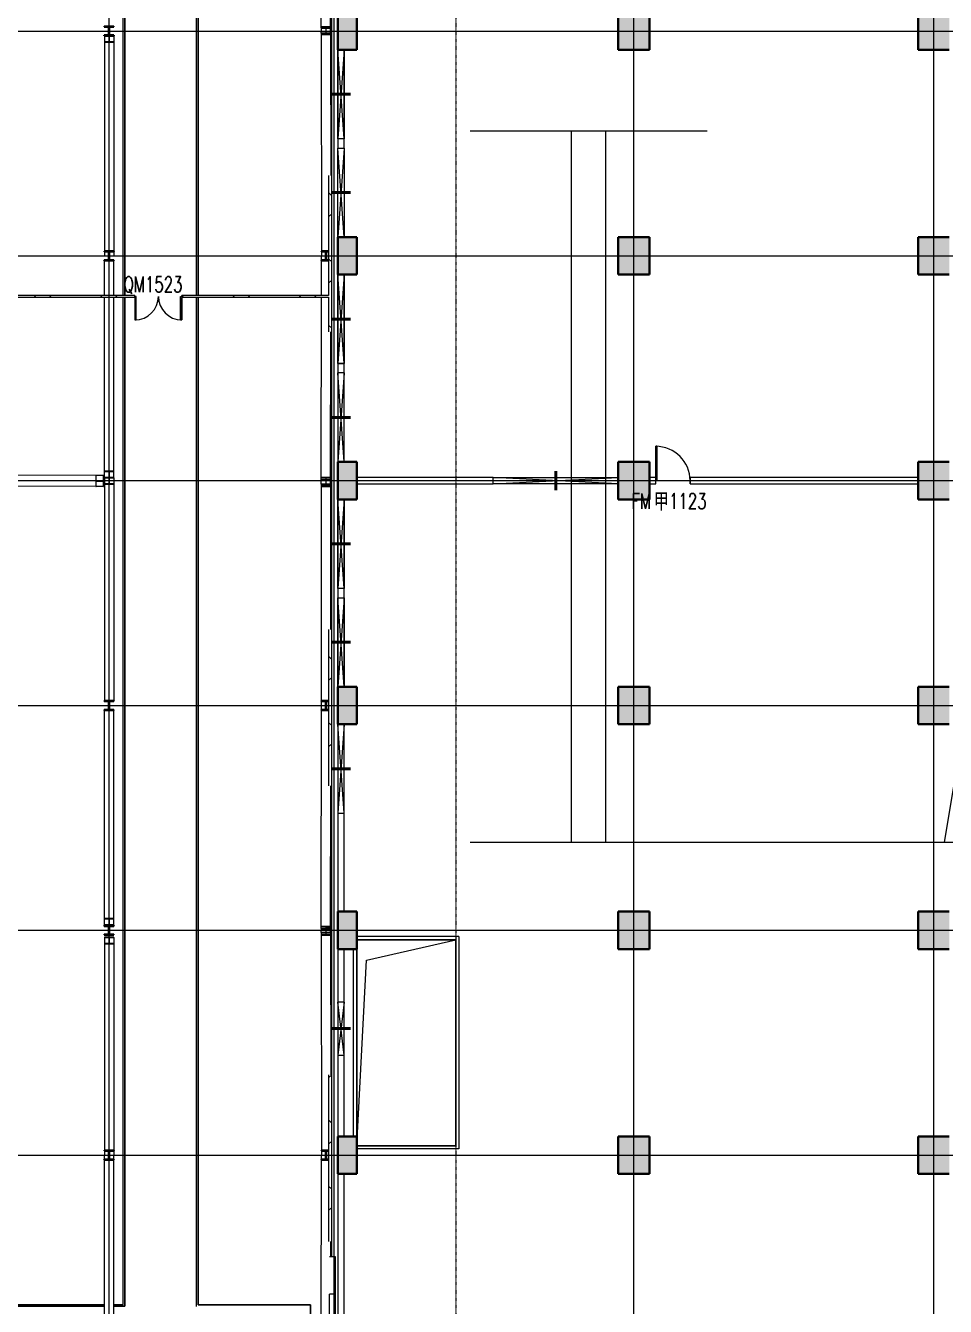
# Model space of a CAD drawing. Header units: millimetres. Extents: x -30000 to 430621, y -31706 to 192400.
# Drawn here: x 234925 to 264375, y 52756 to 93773 of the extents above; entities that cross this region are included whole.
import ezdxf

# ---------------------------------------------------------------- set-up
doc = ezdxf.new("R2010")
doc.units = ezdxf.units.MM
doc.linetypes.add('Dash', pattern=[6.35, 3.175, -3.175])
doc.linetypes.add('轴网线', pattern=[22.04, 18.38, -1.83, 0, -1.83])
doc.layers.get('0').update_dxf_attribs({"color": 8})
for name, color, linetype, lineweight in [('A-DETL', 8, 'Continuous', 18), ('A-DETL-GENF', 8, 'Continuous', 18), ('A-DOOR', 8, 'Continuous', 5), ('A-DOOR-IDEN', 8, 'Continuous', 9), ('A-DOOR-OPNG', 8, 'Continuous', 5), ('A-FLOR-HRAL', 8, 'Continuous', 5), ('A-GENM', 8, 'Continuous', 5), ('A-WALL', 8, 'Continuous', 5), ('A-WALL-PATT', 8, 'Continuous', 9), ('G-IMPT', 8, 'Continuous', 5), ('S-BEAM', 8, 'Continuous', 5), ('S-COLS', 8, 'Continuous', 5), ('S-GRID', 8, 'Continuous', 9)]:
    doc.layers.add(name, color=color, linetype=linetype, lineweight=lineweight)
doc.styles.add('RomanD_1', font='romand__.ttf', dxfattribs={"width": 0.7, "height": 500})
doc.styles.add('微软雅黑', font='Microsoft YaHei.ttf', dxfattribs={"width": 0.7, "height": 500})
pattern_1 = [(45, (-4e-09, 0), (-1060.66, 1060.66), []), (135, (-4e-09, 0), (-1060.66, -1060.66), [])]

# ---------------------------------------------------------------- blocks, each defined once
blk = doc.blocks.new('钢_柱_热轧H - HW300X300-V75-LAY-4F-1_500-A')
at = {"layer": 'S-COLS', "lineweight": 15, "true_color": 0xdddddd}
h = blk.add_hatch(color=254, dxfattribs=at)
h.paths.add_polyline_path([(5, -122), (5, 122), (-5, 122), (-5, -122)], flags=0)
h.paths.add_polyline_path([(9, -131), (5, -122), (-5, -131), (5, -131)], flags=0)
h.paths.add_polyline_path([(-150, -150), (-150, -150), (80, -150), (80, -135), (-150, -135)], flags=0)
h.paths.add_polyline_path([(5, 122), (5, 131), (-5, 129)], flags=0)
h.paths.add_polyline_path([(9, 131), (18, 135), (80, 135), (80, 150), (-150, 150), (-150, 135), (5, 132)], flags=0)
at = {"layer": 'S-COLS', "color": 8, "lineweight": 35, "true_color": 0x777777}
for p, q in [((-150, 150), (80, 150)), ((-150, 135), (-150, 150)), ((-18, 135), (-150, 135)), ((-5, -122), (-5, 122)), ((5, 122), (5, -122)), ((80, 135), (18, 135)), ((-150, -135), (-18, -135)), ((-150, -150), (-150, -135)), ((80, -150), (-150, -150)), ((18, -135), (80, -135))]:
    blk.add_line(p, q, dxfattribs=at)
for centre, start, end in [((-18, 122), 360, 90), ((18, 122), 90, 180), ((-18, -122), 270, 360), ((18, -122), 180, 270)]:
    blk.add_arc(centre, 13, start, end, dxfattribs=at)
blk = doc.blocks.new('钢_柱_热轧H - HW300X300-659271-LAY-4F-1_500-A')
at = {"layer": 'S-COLS', "lineweight": 15, "true_color": 0xdddddd}
h = blk.add_hatch(color=254, dxfattribs=at)
h.paths.add_polyline_path([(5, -122), (5, 122), (-5, 122), (-5, -122)], flags=0)
h.paths.add_polyline_path([(9, -131), (5, -122), (-5, -131), (5, -131)], flags=0)
h.paths.add_polyline_path([(-150, -150), (150, -150), (150, -135), (-150, -135)], flags=0)
h.paths.add_polyline_path([(5, 122), (5, 131), (-5, 129)], flags=0)
h.paths.add_polyline_path([(9, 131), (18, 135), (150, 135), (150, 150), (-150, 150), (-145, 135), (5, 132)], flags=0)
at = {"layer": 'S-COLS', "color": 8, "lineweight": 35, "true_color": 0x777777}
for p, q in [((-150, 150), (150, 150)), ((-150, 135), (-150, 150)), ((-18, 135), (-150, 135)), ((-5, -122), (-5, 122)), ((5, 122), (5, -122)), ((150, 135), (18, 135)), ((150, 150), (150, 135)), ((-150, -135), (-18, -135)), ((-150, -150), (-150, -135)), ((150, -150), (-150, -150)), ((18, -135), (150, -135)), ((150, -135), (150, -150))]:
    blk.add_line(p, q, dxfattribs=at)
for centre, start, end in [((-18, 122), 360, 90), ((18, 122), 90, 180), ((-18, -122), 270, 360), ((18, -122), 180, 270)]:
    blk.add_arc(centre, 13, start, end, dxfattribs=at)
blk = doc.blocks.new('钢_柱_热轧H - HW300X300-659272-LAY-4F-1_500-A')
at = {"layer": 'S-COLS', "lineweight": 15, "true_color": 0xdddddd}
h = blk.add_hatch(color=254, dxfattribs=at)
h.paths.add_polyline_path([(5, -122), (0, 122), (-5, 122), (0, -122)], flags=0)
h.paths.add_polyline_path([(9, -131), (5, -122), (0, -131), (5, -131)], flags=0)
h.paths.add_polyline_path([(-145, -150), (150, -150), (150, -135), (-150, -135), (-150, -150)], flags=0)
h.paths.add_polyline_path([(5, 122), (5, 131), (-5, 129), (0, 125)], flags=0)
h.paths.add_polyline_path([(9, 131), (18, 135), (150, 135), (150, 150), (-150, 150), (-145, 135), (5, 132)], flags=0)
at = {"layer": 'S-COLS', "color": 8, "lineweight": 35, "true_color": 0x777777}
for p, q in [((-150, 150), (150, 150)), ((-150, 135), (-150, 150)), ((-18, 135), (-150, 135)), ((-5, -122), (-5, 122)), ((5, 122), (5, -122)), ((150, 135), (18, 135)), ((150, 150), (150, 135)), ((-150, -135), (-18, -135)), ((-150, -150), (-150, -135)), ((150, -150), (-150, -150)), ((18, -135), (150, -135)), ((150, -135), (150, -150))]:
    blk.add_line(p, q, dxfattribs=at)
for centre, start, end in [((-18, 122), 360, 90), ((18, 122), 90, 180), ((-18, -122), 270, 360), ((18, -122), 180, 270)]:
    blk.add_arc(centre, 13, start, end, dxfattribs=at)
blk = doc.blocks.new('钢_柱_热轧H - HW300X300-V77-LAY-4F-1_500-A')
at = {"layer": 'S-COLS', "lineweight": 15, "true_color": 0xdddddd}
h = blk.add_hatch(color=254, dxfattribs=at)
h.paths.add_polyline_path([(5, -122), (5, 122), (-5, 122), (-5, -122)], flags=0)
h.paths.add_polyline_path([(9, -131), (5, -122), (-5, -131), (5, -131)], flags=0)
h.paths.add_polyline_path([(80, -150), (80, -135), (-150, -135), (-150, -150)], flags=0)
h.paths.add_polyline_path([(5, 122), (5, 131), (-5, 129)], flags=0)
h.paths.add_polyline_path([(9, 131), (18, 135), (80, 135), (80, 150), (-150, 150), (-150, 135), (5, 132)], flags=0)
at = {"layer": 'S-COLS', "color": 8, "lineweight": 35, "true_color": 0x777777}
for p, q in [((-150, 150), (80, 150)), ((-150, 135), (-150, 150)), ((-18, 135), (-150, 135)), ((-5, -122), (-5, 122)), ((5, 122), (5, -122)), ((80, 135), (18, 135)), ((-150, -135), (-18, -135)), ((-150, -150), (-150, -135)), ((80, -150), (-150, -150)), ((18, -135), (80, -135))]:
    blk.add_line(p, q, dxfattribs=at)
for centre, start, end in [((-18, 122), 360, 90), ((18, 122), 90, 180), ((-18, -122), 270, 360), ((18, -122), 180, 270)]:
    blk.add_arc(centre, 13, start, end, dxfattribs=at)
blk = doc.blocks.new('钢_柱_热轧H - HW300X300-659273-LAY-4F-1_500-A')
at = {"layer": 'S-COLS', "lineweight": 15, "true_color": 0xdddddd}
h = blk.add_hatch(color=254, dxfattribs=at)
h.paths.add_polyline_path([(5, -122), (5, 122), (-5, 122), (-5, -122)], flags=0)
h.paths.add_polyline_path([(9, -131), (5, -122), (-5, -131), (5, -131)], flags=0)
h.paths.add_polyline_path([(150, -150), (150, -135), (-150, -135), (-145, -150)], flags=0)
h.paths.add_polyline_path([(5, 122), (5, 131), (-5, 129)], flags=0)
h.paths.add_polyline_path([(9, 131), (18, 135), (150, 135), (150, 150), (-150, 150), (-145, 135), (5, 132)], flags=0)
at = {"layer": 'S-COLS', "color": 8, "lineweight": 35, "true_color": 0x777777}
for p, q in [((-150, 150), (150, 150)), ((-150, 135), (-150, 150)), ((-18, 135), (-150, 135)), ((-5, -122), (-5, 122)), ((5, 122), (5, -122)), ((150, 135), (18, 135)), ((150, 150), (150, 135)), ((-150, -135), (-18, -135)), ((-150, -150), (-150, -135)), ((150, -150), (-150, -150)), ((18, -135), (150, -135)), ((150, -135), (150, -150))]:
    blk.add_line(p, q, dxfattribs=at)
for centre, start, end in [((-18, 122), 360, 90), ((18, 122), 90, 180), ((-18, -122), 270, 360), ((18, -122), 180, 270)]:
    blk.add_arc(centre, 13, start, end, dxfattribs=at)
blk = doc.blocks.new('钢_柱_热轧H - HW300X300-V81-LAY-4F-1_500-A')
at = {"layer": 'S-COLS', "lineweight": 15, "true_color": 0xdddddd}
h = blk.add_hatch(color=254, dxfattribs=at)
h.paths.add_polyline_path([(5, -122), (0, 122), (-5, 122), (0, -122)], flags=0)
h.paths.add_polyline_path([(9, -131), (5, -122), (0, -131), (5, -131)], flags=0)
h.paths.add_polyline_path([(-150, -150), (150, -150), (150, -135), (-150, -135), (-150, -150)], flags=0)
h.paths.add_polyline_path([(5, 122), (5, 131), (-5, 129), (0, 125)], flags=0)
h.paths.add_polyline_path([(9, 131), (18, 135), (150, 135), (150, 150), (-150, 150), (-145, 135), (5, 132)], flags=0)
at = {"layer": 'S-COLS', "color": 8, "lineweight": 35, "true_color": 0x777777}
for p, q in [((-150, 150), (150, 150)), ((-150, 135), (-150, 150)), ((-18, 135), (-150, 135)), ((-5, -122), (-5, 122)), ((5, 122), (5, -122)), ((150, 135), (18, 135)), ((150, 150), (150, 135)), ((-150, -135), (-18, -135)), ((-150, -150), (-150, -135)), ((18, -135), (150, -135)), ((150, -135), (150, -150))]:
    blk.add_line(p, q, dxfattribs=at)
for centre, start, end in [((-18, 122), 360, 90), ((18, 122), 90, 180), ((-18, -122), 270, 360), ((18, -122), 180, 270)]:
    blk.add_arc(centre, 13, start, end, dxfattribs=at)
blk = doc.blocks.new('钢_梁_焊接H - H300X300X10X15-658932-LAY-4F-1_500-A')
at = {"layer": 'S-BEAM', "color": 8, "lineweight": 15, "true_color": 0x777777}
for p, q in [((244390, 93733), (244395, 100804)), ((244690, 93733), (244693, 98230)), ((244690, 93733), (244390, 93733)), ((244390, 93733), (244390, 93722)), ((244390, 93722), (244535, 93722)), ((244390, 93699), (244390, 93722)), ((244390, 93533), (244390, 93600)), ((244535, 93532), (244390, 93533)), ((244390, 93533), (244390, 93522)), ((244390, 93522), (244535, 93522)), ((244535, 93722), (244535, 93621)), ((244535, 93600), (244535, 93532)), ((244545, 93600), (244545, 93722)), ((244545, 93722), (244690, 93722)), ((244690, 93532), (244545, 93532)), ((244545, 93522), (244690, 93522)), ((244690, 93722), (244690, 93733)), ((244690, 93532), (244690, 93722)), ((244690, 93522), (244690, 93532))]:
    blk.add_line(p, q, dxfattribs=at)
blk = doc.blocks.new('钢_梁_焊接H - H300X300X10X15-658933-LAY-4F-1_500-A')
at = {"layer": 'S-BEAM', "color": 8, "lineweight": 15, "true_color": 0x777777}
for p, q in [((244535, 93699), (244390, 93699)), ((244390, 93699), (244390, 93689)), ((244390, 93689), (244535, 93689)), ((244390, 93689), (244390, 93600)), ((244390, 93522), (244390, 93499)), ((244535, 93689), (244535, 93499)), ((244690, 93700), (244545, 93699)), ((244545, 93689), (244690, 93689)), ((244545, 93499), (244545, 93621)), ((244690, 93689), (244690, 93700)), ((244690, 93689), (244690, 93600)), ((244690, 93600), (244690, 93499)), ((244535, 93499), (244390, 93499)), ((244390, 93499), (244390, 93489)), ((244390, 93489), (244690, 93489)), ((244390, 93489), (244395, 86403)), ((244690, 93499), (244545, 93499)), ((244690, 93489), (244690, 93499)), ((244690, 93489), (244693, 88970))]:
    blk.add_line(p, q, dxfattribs=at)
blk = doc.blocks.new('钢_梁_焊接H - H300X300X10X15-658941-LAY-4F-1_500-A')
at = {"layer": 'S-BEAM', "color": 8, "lineweight": 15, "true_color": 0x777777}
for p, q in [((244390, 50514), (244395, 57596)), ((244693, 54342), (244693, 54834)), ((244690, 50513), (244690, 50940)), ((244690, 50513), (244390, 50514)), ((244390, 50514), (244390, 50504)), ((244390, 50504), (244535, 50503)), ((244390, 50446), (244390, 50504)), ((244535, 50503), (244535, 50321)), ((244545, 50359), (244545, 50503)), ((244545, 50503), (244690, 50503)), ((244690, 50503), (244690, 50513)), ((244690, 50320), (244690, 50503)), ((244390, 50321), (244390, 50401)), ((244535, 50321), (244390, 50321)), ((244390, 50321), (244390, 50310)), ((244390, 50310), (244535, 50310)), ((244690, 50320), (244545, 50321)), ((244545, 50310), (244690, 50310)), ((244690, 50310), (244690, 50320))]:
    blk.add_line(p, q, dxfattribs=at)
blk = doc.blocks.new('钢_梁_焊接H - H300X300X10X15-658942-LAY-4F-1_500-A')
at = {"layer": 'S-BEAM', "color": 8, "lineweight": 15, "true_color": 0x777777}
for p, q in [((244535, 64857), (244390, 64857)), ((244390, 64857), (244390, 64846)), ((244390, 64846), (244535, 64846)), ((244390, 64846), (244390, 64800)), ((244535, 64846), (244535, 64800)), ((244690, 64857), (244545, 64857)), ((244545, 64846), (244690, 64846)), ((244690, 64846), (244690, 64857)), ((244690, 64846), (244690, 64657)), ((244390, 64716), (244390, 64656)), ((244535, 64656), (244390, 64656)), ((244390, 64656), (244390, 64646)), ((244390, 64646), (244690, 64646)), ((244390, 64646), (244395, 57596)), ((244535, 64773), (244535, 64656)), ((244545, 64656), (244545, 64800)), ((244690, 64657), (244545, 64656)), ((244690, 64646), (244690, 64657)), ((244690, 64646), (244693, 60170))]:
    blk.add_line(p, q, dxfattribs=at)
blk = doc.blocks.new('钢_梁_焊接H - H300X300X10X15-658943-LAY-4F-1_500-A')
at = {"layer": 'S-BEAM', "color": 8, "lineweight": 15, "true_color": 0x777777}
for p, q in [((244390, 64927), (244395, 71997)), ((244690, 64927), (244693, 69430)), ((244690, 64927), (244390, 64927)), ((244390, 64927), (244390, 64917)), ((244390, 64917), (244535, 64916)), ((244390, 64857), (244390, 64917)), ((244535, 64916), (244535, 64727)), ((244545, 64773), (244545, 64916)), ((244545, 64916), (244690, 64916)), ((244690, 64916), (244690, 64927)), ((244690, 64800), (244690, 64916)), ((244390, 64727), (244390, 64800)), ((244535, 64727), (244390, 64727)), ((244390, 64727), (244390, 64716)), ((244390, 64716), (244535, 64716)), ((244690, 64727), (244545, 64727)), ((244545, 64716), (244690, 64716)), ((244690, 64727), (244690, 64800)), ((244690, 64716), (244690, 64727))]:
    blk.add_line(p, q, dxfattribs=at)
blk = doc.blocks.new('钢_梁_焊接H - H300X300X10X15-658944-LAY-4F-1_500-A')
at = {"layer": 'S-BEAM', "color": 8, "lineweight": 15, "true_color": 0x777777}
for p, q in [((244394, 85125), (244395, 86403)), ((244390, 79298), (244394, 85075)), ((244690, 79298), (244693, 83968)), ((244690, 79298), (244390, 79298)), ((244390, 79298), (244390, 79287)), ((244390, 79287), (244535, 79287)), ((244390, 79229), (244390, 79287)), ((244390, 79093), (244390, 79218)), ((244535, 79287), (244535, 79092)), ((244545, 79107), (244545, 79287)), ((244545, 79287), (244690, 79287)), ((244690, 79287), (244690, 79298)), ((244690, 79229), (244690, 79287)), ((244690, 79092), (244690, 79200)), ((244535, 79092), (244390, 79093)), ((244390, 79093), (244390, 79082)), ((244390, 79082), (244535, 79082)), ((244690, 79092), (244545, 79092)), ((244545, 79082), (244690, 79082)), ((244690, 79082), (244690, 79092))]:
    blk.add_line(p, q, dxfattribs=at)
blk = doc.blocks.new('钢_梁_焊接H - H300X300X10X15-658945-LAY-4F-1_500-A')
at = {"layer": 'S-BEAM', "color": 8, "lineweight": 15, "true_color": 0x777777}
for p, q in [((244535, 79229), (244390, 79229)), ((244390, 79229), (244390, 79218)), ((244390, 79218), (244535, 79218)), ((244390, 79218), (244390, 79200)), ((244535, 79218), (244535, 79200)), ((244690, 79229), (244545, 79229)), ((244545, 79218), (244690, 79218)), ((244545, 79023), (244545, 79200)), ((244690, 79218), (244690, 79229)), ((244690, 79218), (244690, 79200)), ((244690, 79200), (244690, 79023)), ((244390, 79082), (244390, 79023)), ((244535, 79023), (244390, 79023)), ((244390, 79023), (244390, 79013)), ((244390, 79013), (244690, 79013)), ((244390, 79013), (244390, 71909)), ((244535, 79107), (244535, 79023)), ((244690, 79023), (244545, 79023)), ((244690, 79013), (244690, 79023)), ((244690, 79013), (244690, 74432))]:
    blk.add_line(p, q, dxfattribs=at)
blk = doc.blocks.new('钢_梁_焊接H - H300X300X10X15-V376-LAY-4F-1_500-A')
at = {"layer": 'S-BEAM', "color": 8, "lineweight": 15, "true_color": 0x777777}
for p, q in [((237750, 93450), (237450, 93450)), ((237450, 93450), (237450, 93440)), ((237450, 93440), (237595, 93440)), ((237450, 93440), (237450, 93250)), ((237595, 93250), (237450, 93250)), ((237450, 93250), (237450, 93240)), ((237450, 93240), (237750, 93240)), ((237450, 93240), (237450, 86549)), ((237595, 93440), (237595, 93250)), ((237605, 93250), (237605, 93440)), ((237605, 93440), (237750, 93440)), ((237750, 93250), (237605, 93250)), ((237750, 93440), (237750, 93450)), ((237750, 93440), (237750, 93250)), ((237750, 93240), (237750, 93250)), ((237750, 93240), (237750, 86386)), ((237450, 86535), (237450, 86386)), ((237590, 86386), (237450, 86386)), ((237750, 86386), (237600, 86386))]:
    blk.add_line(p, q, dxfattribs=at)
blk = doc.blocks.new('钢_梁_焊接H - H300X300X10X15-V383-LAY-4F-1_500-A')
at = {"layer": 'S-BEAM', "color": 8, "lineweight": 15, "true_color": 0x777777}
for p, q in [((237450, 57465), (237450, 57597)), ((237450, 50742), (237450, 57451)), ((237750, 50742), (237750, 57597)), ((237750, 50742), (237450, 50742)), ((237450, 50742), (237450, 50732)), ((237450, 50732), (237595, 50732)), ((237450, 50566), (237450, 50732)), ((237595, 50732), (237595, 50566)), ((237605, 50566), (237605, 50732)), ((237605, 50732), (237750, 50732)), ((237750, 50732), (237750, 50742)), ((237750, 50566), (237750, 50732))]:
    blk.add_line(p, q, dxfattribs=at)
blk = doc.blocks.new('钢_梁_焊接H - H300X300X10X15-V139-LAY-4F-1_500-A')
at = {"layer": 'S-BEAM', "color": 8, "lineweight": 15, "true_color": 0x777777}
for p, q in [((28950, 64582), (28650, 64582)), ((28650, 64582), (28650, 64572)), ((28650, 64572), (28795, 64572)), ((28650, 64572), (28650, 64382)), ((28795, 64572), (28795, 64382)), ((28805, 64382), (28805, 64572)), ((28805, 64572), (28950, 64572)), ((28950, 64572), (28950, 64582)), ((28950, 64572), (28950, 64382)), ((28795, 64382), (28650, 64382)), ((28650, 64382), (28650, 64371)), ((28650, 64371), (28950, 64371)), ((28650, 64371), (28650, 57749)), ((28950, 64382), (28805, 64382)), ((28950, 64371), (28950, 64382)), ((28950, 64371), (28950, 57597)), ((28650, 57735), (28650, 57597))]:
    blk.add_line(p, q, dxfattribs=at)
blk = doc.blocks.new('钢_梁_焊接H - H300X300X10X15-V140-LAY-4F-1_500-A')
at = {"layer": 'S-BEAM', "color": 8, "lineweight": 15, "true_color": 0x777777}
for p, q in [((28650, 65176), (28650, 71851)), ((28950, 65176), (28950, 71861)), ((28950, 65176), (28650, 65176)), ((28650, 65176), (28650, 65166)), ((28650, 65166), (28795, 65166)), ((28650, 64976), (28650, 65166)), ((28795, 64976), (28650, 64976)), ((28650, 64976), (28650, 64965)), ((28650, 64965), (28950, 64965)), ((28795, 65166), (28795, 64976)), ((28805, 64976), (28805, 65166)), ((28805, 65166), (28950, 65166)), ((28950, 64976), (28805, 64976)), ((28950, 65166), (28950, 65176)), ((28950, 64976), (28950, 65166)), ((28950, 64965), (28950, 64976))]:
    blk.add_line(p, q, dxfattribs=at)
blk = doc.blocks.new('钢_梁_焊接H - H300X300X10X15-V384-LAY-4F-1_500-A')
at = {"layer": 'S-BEAM', "color": 8, "lineweight": 15, "true_color": 0x777777}
for p, q in [((237450, 86275), (237596, 86275)), ((237450, 86265), (237450, 86275)), ((237450, 85125), (237450, 86251)), ((237601, 86275), (237750, 86275)), ((237750, 85124), (237750, 86275)), ((237450, 79501), (237450, 85075)), ((237750, 79501), (237750, 85075)), ((237750, 79501), (237450, 79501)), ((237450, 79501), (237450, 79490)), ((237450, 79490), (237595, 79490)), ((237450, 79301), (237450, 79490)), ((237595, 79490), (237595, 79301)), ((237605, 79301), (237605, 79490)), ((237605, 79490), (237750, 79490)), ((237664, 79295), (237658, 79295)), ((237750, 79490), (237750, 79501)), ((237750, 79301), (237750, 79490))]:
    blk.add_line(p, q, dxfattribs=at)
blk = doc.blocks.new('钢_梁_焊接H - H300X300X10X15-V142-LAY-4F-1_500-A')
at = {"layer": 'S-BEAM', "color": 8, "lineweight": 15, "true_color": 0x777777}
for p, q in [((28950, 79301), (28650, 79301)), ((28650, 79301), (28650, 79290)), ((28650, 79290), (28795, 79290)), ((28650, 79290), (28650, 79095)), ((28795, 79290), (28795, 79095)), ((28805, 79095), (28805, 79290)), ((28805, 79290), (28950, 79290)), ((28950, 79290), (28950, 79301)), ((28950, 79290), (28950, 79095)), ((28795, 79095), (28650, 79095)), ((28650, 79095), (28650, 79084)), ((28650, 79084), (28950, 79084)), ((28650, 79084), (28650, 72149)), ((28950, 79095), (28805, 79095)), ((28950, 79084), (28950, 79095)), ((28950, 79084), (28950, 72146))]:
    blk.add_line(p, q, dxfattribs=at)
blk = doc.blocks.new('钢_梁_热轧H - HW350X350-659135-LAY-4F-1_500-A')
at = {"layer": 'S-BEAM', "color": 8, "lineweight": 15, "true_color": 0x777777}
for p, q in [((223530, 79025), (223531, 79375)), ((229969, 79367), (223531, 79375)), ((229983, 79367), (229969, 79367)), ((229969, 79367), (229969, 79017)), ((229982, 79017), (229983, 79173)), ((229983, 79211), (229983, 79367)), ((230209, 79366), (229983, 79367)), ((230199, 79197), (229992, 79198)), ((229992, 79186), (230199, 79185)), ((230209, 79366), (230208, 79210)), ((230208, 79172), (230208, 79016)), ((230222, 79366), (230209, 79366)), ((230222, 79016), (230222, 79366)), ((229969, 79017), (223530, 79025)), ((229969, 79017), (229982, 79017)), ((230208, 79016), (229982, 79017)), ((230208, 79016), (230222, 79016))]:
    blk.add_line(p, q, dxfattribs=at)
for centre, start_param, end_param in [((229992, 79211), 1.570796, 3.141593), ((229992, 79173), 0, 1.570796), ((230199, 79210), 3.141593, 4.712389), ((230199, 79172), 4.712389, 6.283185)]:
    blk.add_ellipse(centre, major_axis=(0, 13), ratio=0.723505, start_param=start_param, end_param=end_param, dxfattribs=at)
blk = doc.blocks.new('X-ST-F3-04-C-002_HLP2_rvt-1-LAY-4F-1_500-A')
at = {"layer": 'S-BEAM', "color": 8, "lineweight": 15, "true_color": 0x777777}
for p, q in [((244850, 54342), (244659, 54342)), ((244850, 53142), (244850, 54342)), ((244850, 53142), (244659, 53142)), ((244659, 50940), (244659, 53142)), ((244850, 50730), (244850, 53142))]:
    blk.add_line(p, q, dxfattribs=at)
at = {"color": 8, "lineweight": 15, "true_color": 0x777777}
for name, p in [('钢_梁_焊接H - H300X300X10X15-658932-LAY-4F-1_500-A', (0, 0)), ('钢_柱_热轧H - HW300X300-V81-LAY-4F-1_500-A', (237595, 93600)), ('钢_梁_焊接H - H300X300X10X15-658933-LAY-4F-1_500-A', (0, 0)), ('钢_梁_焊接H - H300X300X10X15-V376-LAY-4F-1_500-A', (0, 0)), ('钢_柱_热轧H - HW300X300-659273-LAY-4F-1_500-A', (237595, 86400)), ('钢_柱_热轧H - HW300X300-V77-LAY-4F-1_500-A', (244545, 86400)), ('钢_梁_焊接H - H300X300X10X15-V384-LAY-4F-1_500-A', (0, 0)), ('钢_梁_焊接H - H300X300X10X15-658944-LAY-4F-1_500-A', (0, 0)), ('钢_梁_热轧H - HW350X350-659135-LAY-4F-1_500-A', (7200, 0)), ('钢_梁_焊接H - H300X300X10X15-V142-LAY-4F-1_500-A', (208800, 0)), ('钢_梁_焊接H - H300X300X10X15-658945-LAY-4F-1_500-A', (0, 0)), ('钢_柱_热轧H - HW300X300-659273-LAY-4F-1_500-A', (237595, 72000)), ('钢_梁_焊接H - H300X300X10X15-V140-LAY-4F-1_500-A', (208800, 0)), ('钢_梁_焊接H - H300X300X10X15-658943-LAY-4F-1_500-A', (0, 0)), ('钢_柱_热轧H - HW300X300-V77-LAY-4F-1_500-A', (244545, 72000)), ('钢_柱_热轧H - HW300X300-659272-LAY-4F-1_500-A', (237595, 64800)), ('钢_梁_焊接H - H300X300X10X15-658942-LAY-4F-1_500-A', (0, 0)), ('钢_梁_焊接H - H300X300X10X15-V139-LAY-4F-1_500-A', (208800, 0)), ('钢_柱_热轧H - HW300X300-659271-LAY-4F-1_500-A', (237595, 57600)), ('钢_梁_焊接H - H300X300X10X15-V383-LAY-4F-1_500-A', (0, 0)), ('钢_梁_焊接H - H300X300X10X15-658941-LAY-4F-1_500-A', (0, 0)), ('钢_柱_热轧H - HW300X300-V75-LAY-4F-1_500-A', (244545, 57600))]:
    blk.add_blockref(name, p, dxfattribs=at)
blk = doc.blocks.new('X-ST-F3-04-C-001_HLP2_rvt-1-LAY-4F-1_500-A')
at = {"layer": 'S-COLS', "true_color": 0xc0c0c0}
for points in [[(245525, 93000), (245525, 94200), (244925, 94200), (244925, 93000), (245193, 93000)], [(254900, 93000), (254900, 94200), (253900, 94200), (253900, 93000)], [(264500, 93000), (264500, 94200), (263500, 94200), (263500, 93000)], [(245237, 85800), (245525, 85800), (245525, 87000), (244925, 87000), (244925, 85800), (245125, 85800)], [(254900, 85800), (254900, 87000), (253900, 87000), (253900, 85800)], [(264500, 85800), (264500, 87000), (263500, 87000), (263500, 85800)], [(244925, 78600), (245525, 78600), (245525, 79800), (244925, 79800)], [(253900, 78600), (254900, 78600), (254900, 79800), (253900, 79800), (253900, 79100)], [(264500, 78600), (264500, 79800), (263500, 79800), (263500, 78600)], [(245525, 71400), (245525, 72600), (244925, 72600), (244925, 71400), (245445, 71400)], [(254900, 71400), (254900, 72600), (253900, 72600), (253900, 71400)], [(264407, 71400), (264500, 71400), (264500, 72600), (263500, 72600), (263500, 71400)], [(245525, 64200), (245525, 65400), (244925, 65400), (244925, 64200), (245460, 64200)], [(253900, 64200), (254900, 64200), (254900, 65400), (253900, 65400), (253900, 64500)], [(263500, 64200), (264500, 64200), (264500, 65400), (263500, 65400), (263500, 64500)], [(245515, 57000), (245525, 57000), (245522, 58200), (244925, 58200), (244925, 57000), (245125, 57000)], [(254900, 57000), (254900, 58200), (253900, 58200), (253900, 57000)], [(264500, 57000), (264500, 58200), (263500, 58200), (263500, 57000)]]:
    blk.add_hatch(color=9, dxfattribs=at).paths.add_polyline_path(points, flags=0)
at = {"layer": 'S-COLS', "color": 7, "lineweight": 35}
for p, q in [((244925, 94200), (244925, 93000)), ((245525, 93000), (245525, 94200)), ((253900, 94200), (253900, 93000)), ((254900, 93000), (254900, 94200)), ((263500, 94200), (263500, 93000)), ((244925, 93000), (245525, 93000)), ((253900, 93000), (254900, 93000)), ((263500, 93000), (264500, 93000)), ((245525, 87000), (244925, 87000)), ((244925, 87000), (244925, 85800)), ((245525, 85800), (245525, 87000)), ((254900, 87000), (253900, 87000)), ((253900, 87000), (253900, 85800)), ((254900, 85800), (254900, 87000)), ((264500, 87000), (263500, 87000)), ((263500, 87000), (263500, 85800)), ((244925, 85800), (245525, 85800)), ((253900, 85800), (254900, 85800)), ((263500, 85800), (264500, 85800)), ((245525, 79800), (244925, 79800)), ((244925, 79800), (244925, 78600)), ((245525, 78600), (245525, 79800)), ((254900, 79800), (253900, 79800)), ((253900, 79800), (253900, 78600)), ((254900, 78600), (254900, 79800)), ((264500, 79800), (263500, 79800)), ((263500, 79800), (263500, 78600)), ((244925, 78600), (245525, 78600)), ((253900, 78600), (254900, 78600)), ((263500, 78600), (264500, 78600)), ((245525, 72600), (244925, 72600)), ((244925, 72600), (244925, 71400)), ((245525, 71400), (245525, 72600)), ((254900, 72600), (253900, 72600)), ((253900, 72600), (253900, 71400)), ((254900, 71400), (254900, 72600)), ((264500, 72600), (263500, 72600)), ((263500, 72600), (263500, 71400)), ((244925, 71400), (245525, 71400)), ((253900, 71400), (254900, 71400)), ((263500, 71400), (264500, 71400)), ((245525, 65400), (244925, 65400)), ((244925, 65400), (244925, 64200)), ((245525, 64200), (245525, 65400)), ((254900, 65400), (253900, 65400)), ((253900, 65400), (253900, 64200)), ((254900, 64200), (254900, 65400)), ((264500, 65400), (263500, 65400)), ((263500, 65400), (263500, 64200)), ((244925, 64200), (245525, 64200)), ((253900, 64200), (254900, 64200)), ((263500, 64200), (264500, 64200)), ((245525, 58200), (244925, 58200)), ((244925, 58200), (244925, 57000)), ((245525, 57000), (245525, 58200)), ((254900, 58200), (253900, 58200)), ((253900, 58200), (253900, 57000)), ((254900, 57000), (254900, 58200)), ((264500, 58200), (263500, 58200)), ((263500, 58200), (263500, 57000)), ((244925, 57000), (245525, 57000)), ((253900, 57000), (254900, 57000)), ((263500, 57000), (264500, 57000))]:
    blk.add_line(p, q, dxfattribs=at)
blk = doc.blocks.new('单扇平开防火门_带观察窗 - FM甲1123-4703391-LAY-4F-1_500-A')
at = {"layer": 'A-DOOR'}
for p, q in [((510, -1100), (510, 0)), ((550, 0), (510, 0)), ((510, 0), (510, -700)), ((510, 0), (550, 0)), ((550, 0), (550, -1100)), ((550, -700), (550, -100)), ((510, -700), (510, -900)), ((550, -900), (550, -700)), ((510, -900), (510, -1100)), ((550, -1100), (510, -1100)), ((510, -1100), (550, -1100)), ((550, -1100), (550, -900))]:
    blk.add_line(p, q, dxfattribs=at)
blk.add_arc((550, 0), 1100, 180, 270, dxfattribs=at)
at = {"layer": 'A-DOOR-OPNG'}
for p, q in [((-550, 100), (-550, -100)), ((550, 99), (550, -100))]:
    blk.add_line(p, q, dxfattribs=at)
blk = doc.blocks.new('顶部扶栏类型 - 顶部扶栏_内部_-3241304-LAY-4F-1_500-A')
at = {"layer": 'A-FLOR-HRAL'}
for p, q in [((238050, 85124), (238050, 105600)), ((238100, 105650), (238100, 85124)), ((238050, 52811), (238050, 85075)), ((238100, 85075), (238100, 52761)), ((230550, 52811), (237450, 52811)), ((237450, 52761), (230550, 52761)), ((237750, 52811), (238050, 52811)), ((238100, 52761), (237750, 52761))]:
    blk.add_line(p, q, dxfattribs=at)
blk = doc.blocks.new('顶部扶栏类型 - 顶部扶栏_内部_-V431-LAY-4F-1_500-A')
at = {"layer": 'A-FLOR-HRAL'}
for p, q in [((238050, 85124), (238050, 105600)), ((238100, 85124), (238100, 105650)), ((238050, 52811), (238050, 85075)), ((238100, 52761), (238100, 85075)), ((230550, 52811), (237450, 52811)), ((230550, 52761), (237450, 52761)), ((237750, 52811), (238050, 52811)), ((237750, 52761), (238100, 52761))]:
    blk.add_line(p, q, dxfattribs=at)
blk = doc.blocks.new('顶部扶栏类型 - 顶部扶栏_内部_-3241665-LAY-4F-1_500-A')
at = {"layer": 'A-FLOR-HRAL'}
for p, q in [((240400, 85125), (240400, 105650)), ((240450, 105600), (240450, 85125)), ((240400, 52750), (240400, 85075)), ((240450, 85075), (240450, 52800)), ((240450, 52800), (244050, 52800)), ((244050, 52800), (244050, 46425))]:
    blk.add_line(p, q, dxfattribs=at)
blk = doc.blocks.new('顶部扶栏类型 - 顶部扶栏_内部_-V448-LAY-4F-1_500-A')
at = {"layer": 'A-FLOR-HRAL'}
for p, q in [((240400, 85125), (240400, 105650)), ((240450, 85125), (240450, 105600)), ((240400, 52750), (240400, 85075)), ((240450, 52800), (240450, 85075)), ((244050, 52800), (240450, 52800)), ((244050, 46425), (244050, 52800))]:
    blk.add_line(p, q, dxfattribs=at)
blk = doc.blocks.new('双扇平开防火门_带观察窗 - QM1523-4721500-LAY-4F-1_500-A')
at = {"layer": 'A-DOOR'}
for p, q in [((-750, 0), (-750, 750)), ((-750, 750), (-710, 750)), ((-750, 750), (-750, 550)), ((-710, 750), (-750, 750)), ((-750, 550), (-750, 350)), ((-710, 750), (-710, 0)), ((-710, 550), (-710, 750)), ((-710, 350), (-710, 550)), ((750, 750), (710, 750)), ((710, 750), (710, 0)), ((750, 750), (710, 750)), ((710, 750), (710, 550)), ((710, 550), (710, 350)), ((750, 0), (750, 750)), ((750, 550), (750, 750)), ((750, 350), (750, 550)), ((-750, 350), (-750, 50)), ((-710, 0), (-750, 0)), ((-710, 50), (-710, 350)), ((710, 350), (710, 50)), ((710, 0), (750, 0)), ((750, 50), (750, 350))]:
    blk.add_line(p, q, dxfattribs=at)
for centre, start, end in [((-750, 0), 0, 90), ((750, 0), 90, 180)]:
    blk.add_arc(centre, 750, start, end, dxfattribs=at)
at = {"layer": 'A-DOOR-OPNG'}
for p, q in [((-750, 25), (-750, -25)), ((750, 25), (750, -25))]:
    blk.add_line(p, q, dxfattribs=at)
blk = doc.blocks.new('矩形墙洞-D - F01-4913051-LAY-4F-1_500-A')
at = {"layer": 'A-GENM'}
for p, q in [((975, 100), (-725, 100)), ((-725, 100), (-725, -100)), ((975, 100), (-725, -100)), ((-725, 100), (975, -100)), ((975, -100), (975, 100)), ((-725, -100), (975, -100))]:
    blk.add_line(p, q, dxfattribs=at)
at = {"layer": 'A-GENM', "color": 7, "lineweight": 50}
blk.add_line((125, -300), (125, 300), dxfattribs=at)
blk = doc.blocks.new('矩形墙洞-D - F01-V459-LAY-4F-1_500-A')
at = {"layer": 'A-GENM'}
for p, q in [((1550, 100), (-1300, 100)), ((1550, 100), (-1300, -100)), ((-1300, 100), (1550, -100)), ((1550, -100), (1550, 100)), ((-1300, -100), (1550, -100))]:
    blk.add_line(p, q, dxfattribs=at)
at = {"layer": 'A-GENM', "color": 7, "lineweight": 50}
blk.add_line((125, -300), (125, 300), dxfattribs=at)
blk = doc.blocks.new('矩形墙洞-D - F01-4913050-LAY-4F-1_500-A')
at = {"layer": 'A-GENM'}
for p, q in [((-1300, 100), (1550, 100)), ((1550, -100), (-1300, 100)), ((-1300, -100), (1550, 100)), ((1550, 100), (1550, -100)), ((1550, -100), (-1300, -100))]:
    blk.add_line(p, q, dxfattribs=at)
at = {"layer": 'A-GENM', "color": 7, "lineweight": 50}
blk.add_line((125, 300), (125, -300), dxfattribs=at)
blk = doc.blocks.new('矩形墙洞-D - F01-V460-LAY-4F-1_500-A')
at = {"layer": 'A-GENM'}
for p, q in [((-1300, -100), (-1300, 100)), ((-1300, 100), (1550, 100)), ((1550, -100), (-1300, 100)), ((-1300, -100), (1550, 100)), ((1550, 100), (1550, -100)), ((1550, -100), (-1300, -100))]:
    blk.add_line(p, q, dxfattribs=at)
at = {"layer": 'A-GENM', "color": 7, "lineweight": 50}
blk.add_line((125, 300), (125, -300), dxfattribs=at)
blk = doc.blocks.new('矩形墙洞-D - F01-V461-LAY-4F-1_500-A')
at = {"layer": 'A-GENM'}
for p, q in [((1550, 100), (-1300, 100)), ((-1300, 100), (-1300, -100)), ((1550, 100), (-1300, -100)), ((-1300, 100), (1550, -100)), ((1550, -100), (1550, 100)), ((-1300, -100), (1550, -100))]:
    blk.add_line(p, q, dxfattribs=at)
at = {"layer": 'A-GENM', "color": 7, "lineweight": 50}
blk.add_line((125, -300), (125, 300), dxfattribs=at)
blk = doc.blocks.new('矩形墙洞-D - F01-4913041-LAY-4F-1_500-A')
at = {"layer": 'A-GENM'}
for p, q in [((-1875, -100), (-1875, 100)), ((-1875, 100), (2125, 100)), ((2125, -100), (-1875, 100)), ((-1875, -100), (2125, 100)), ((2125, 100), (2125, -100)), ((2125, -100), (-1875, -100))]:
    blk.add_line(p, q, dxfattribs=at)
at = {"layer": 'A-GENM', "color": 7, "lineweight": 50}
blk.add_line((125, 300), (125, -300), dxfattribs=at)
blk = doc.blocks.new('楼板洞口-A - F01-翻边100-4954553-LAY-4F-1_500-A')
at = {"layer": 'A-GENM'}
for p, q in [((3275, 6700), (0, 6700)), ((0, 6600), (3175, 6600)), ((3175, 6600), (0, 6600)), ((317.5, 5940), (3175, 6600)), ((3175, 6600), (3175, 0)), ((3175, 0), (3175, 6600)), ((3275, 6700), (3275, -100)), ((-100, 300), (-100, 6300)), ((0, 300), (0, 6300)), ((0, 6300), (0, 300)), ((0, 0), (317.5, 5940)), ((3175, 0), (0, 0)), ((0, 0), (3175, 0)), ((3275, -100), (0, -100))]:
    blk.add_line(p, q, dxfattribs=at)
blk = doc.blocks.new('分区-小比例 - 分区-小比例_dwg-3125162-LAY-4F-1_500-A')
at = {"layer": 'G-IMPT', "color": 9, "true_color": 0xbababa}
for p, q in [((254162, 118325), (261753, 118325)), ((257409, 95538), (257409, 118325)), ((258491, 118325), (258491, 95538))]:
    blk.add_line(p, q, dxfattribs=at)
at = {"layer": 'G-IMPT', "color": 9, "true_color": 0xbababa, "flags": 128}
blk.add_lwpolyline([(254162, 95538), (270426, 95538), (270426, 102046), (269344, 95538)], dxfattribs=at)
blk = doc.blocks.new('分区-小比例 - A-1058767-LAY-4F-1_500-A')
blk.add_blockref('分区-小比例 - 分区-小比例_dwg-3125162-LAY-4F-1_500-A', (5054, 3407))

msp = doc.modelspace()

# ---------------------------------------------------------------- hatches: boundary and pattern name
at = {"layer": 'A-WALL-PATT', "lineweight": 5}
h = msp.add_hatch(dxfattribs=at)
h.set_pattern_fill('FP_13', color=256, style=0, pattern_type=2)
h.set_pattern_definition(pattern_1)
h.paths.add_polyline_path([(244725, 450), (244723.3, 1212.9), (244625, 1212.9), (244625, 450)], flags=0)
h.paths.add_polyline_path([(244699.7, 4679.9), (244725, 4679.9), (244719.6, 5013.7), (244690.1, 5013.7), (244690.9, 4679.9), (244699.3, 4679.9)], flags=0)
h.paths.add_polyline_path([(244685.7, 6887.1), (244725, 6887.1), (244725, 7000.5), (244685.5, 7000.5)], flags=0)
h.paths.add_polyline_path([(244625, 7033), (244659, 7033.2), (244659, 7389.6), (244625, 7389.6), (244625, 7033.2)], flags=0)
h.paths.add_polyline_path([(244699.3, 7400.5), (244725, 7400.5), (244725, 7512.5), (244685.2, 7512.5), (244690, 7400.5)], flags=0)
h.paths.add_polyline_path([(244695, 14236.7), (244725, 14236.7), (244725, 14562.6), (244625, 14562.6), (244625, 14236.7), (244695, 14236.7)], flags=0)
h.paths.add_polyline_path([(244700.2, 21436.7), (244725, 21436.7), (244725, 21762.9), (244685.1, 21762.9), (244690.1, 21436.7)], flags=0)
h.paths.add_polyline_path([(244725, 43036.3), (244725, 43363.1), (244625, 43363.1), (244625, 43036.3), (244674.7, 43036.3)], flags=0)
h.paths.add_polyline_path([(244725, 50087.2), (244725, 50729.7), (244690.2, 50729.7), (244695.2, 50087.2), (244700.4, 50087.2)], flags=0)
h.paths.add_polyline_path([(244725, 54342.3), (244725, 104057.7), (244692.7, 104057.7), (244693.1, 103566.4), (244625, 103566.3), (244625, 98230.1), (244693.2, 98230.1), (244692.8, 89595.6), (244693.2, 88969.9), (244625, 88969.9), (244626.3, 83967.9), (244693.3, 83967.8), (244690, 74432.1), (244625, 74432.1), (244625, 69430.1), (244693.2, 69430.1), (244692.6, 60995.8), (244693.2, 60169.9), (244625, 60169.9), (244625, 54833.7), (244693.1, 54833.6), (244695.2, 54342.3)], flags=0)
h.paths.add_polyline_path([(244725, 107670.2), (244725, 108313.3), (244690.4, 108313.3), (244695.3, 107670.2), (244699.8, 107670.2)], flags=0)
h.paths.add_polyline_path([(244625, 115037.4), (244725, 115037.4), (244725, 115363.7), (244625, 115363.7), (244625, 115131.1)], flags=0)
h.paths.add_polyline_path([(244725, 136637.1), (244725, 136963.3), (244625, 136963.3), (244625, 136852.1), (244690, 136852.1), (244695.8, 136637.1)], flags=0)
h.paths.add_polyline_path([(244694.3, 143837.4), (244725, 143837.4), (244725, 144163.3), (244625, 144163.3), (244625, 143837.4), (244694.3, 143837.4)], flags=0)
h.paths.add_polyline_path([(244685, 151512.9), (244625, 151512.9), (244625, 151187.6), (244685, 151187.6)], flags=0)
h.paths.add_polyline_path([(244725, 150887.5), (244725, 151512.9), (244685, 151512.9), (244690.1, 150887.5), (244715.3, 150887.5)], flags=0)
h.paths.add_polyline_path([(244724, 157187.1), (244725, 157187.1), (244725, 157950), (244625, 157950), (244625, 157187.1), (244723.3, 157187.1)], flags=0)
h = msp.add_hatch(dxfattribs=at)
h.set_pattern_fill('FP_13', color=256, style=0, pattern_type=2)
h.set_pattern_definition(pattern_1)
h.paths.add_polyline_path([(240450, 85075), (244625, 85075), (244625, 85125), (239925, 85125), (239925, 85075), (240400, 85075)], flags=0)
h.paths.add_polyline_path([(215850, 85075), (238425, 85075), (238425, 85125), (209375, 85125), (209375, 85075), (213725.1, 85075)], flags=0)

# ---------------------------------------------------------------- linework, layer by layer
at = {"layer": 'A-DETL', "linetype": 'Dash', "lineweight": 5}
msp.add_line((248700, 151100), (248700, 7300), dxfattribs=at)
at = {"layer": 'A-WALL'}
for p, q in [((244725, 54342.3), (244725, 104057.7)), ((244925, 87000), (244925, 89850)), ((245125, 89850), (245125, 87000)), ((244625, 88969.9), (244625, 85125)), ((244925, 82950), (244925, 85800)), ((245125, 85800), (245125, 82950)), ((238425, 85125), (209375, 85125)), ((209375, 85075), (238425, 85075)), ((244625, 85125), (239925, 85125)), ((239925, 85075), (244625, 85075)), ((244625, 85075), (244625, 83967.9)), ((249899.6, 79300), (253899.6, 79300)), ((253899.6, 79100), (249899.6, 79100)), ((244625, 74432.1), (244625, 69430.1)), ((244625, 60169.9), (244625, 54833.7))]:
    msp.add_line(p, q, dxfattribs=at)
at = {"layer": 'A-WALL', "lineweight": 9}
for p, q in [((244925, 93000), (244925, 89850)), ((245125, 89850), (245125, 93000)), ((244925, 89850), (245125, 89850)), ((245125, 82950), (244925, 82950)), ((244925, 82950), (244925, 79800)), ((245125, 79800), (245125, 82950)), ((249899.6, 79300), (245525, 79300)), ((249899.6, 79100), (249899.6, 79300)), ((253899.6, 79300), (253899.6, 79100)), ((255100, 79300), (254900, 79300)), ((255100, 79100), (255100, 79300)), ((263500, 79300), (256200, 79300)), ((256200, 79300), (256200, 79100)), ((245525, 79100), (249899.6, 79100)), ((254900, 79100), (255100, 79100)), ((256200, 79100), (263500, 79100)), ((244925, 78600), (244925, 72600)), ((245125, 72600), (245125, 78600)), ((244925, 71400), (244925, 65400)), ((245125, 65400), (245125, 71400)), ((244925, 64200), (244925, 58200)), ((245125, 58200), (245125, 64200)), ((244925, 57000), (244925, 51000)), ((245125, 51000), (245125, 57000))]:
    msp.add_line(p, q, dxfattribs=at)
at = {"layer": 'S-GRID', "linetype": '轴网线'}
for p, q in [((237600, -17706.2), (237600, 174400)), ((244800, -17706.2), (244800, 174400)), ((254400, -17706.2), (254400, 174400)), ((264000, -17706.2), (264000, 174400)), ((-16000, 93600), (308800, 93600)), ((-16000, 86400), (308800, 86400)), ((-16000, 79200), (308800, 79200)), ((-16000, 72000), (308800, 72000)), ((-16000, 64800), (308800, 64800)), ((-16000, 57600), (308800, 57600))]:
    msp.add_line(p, q, dxfattribs=at)

# ---------------------------------------------------------------- block references
at = {"lineweight": 5}
for name in ['X-ST-F3-04-C-001_HLP2_rvt-1-LAY-4F-1_500-A', 'X-ST-F3-04-C-002_HLP2_rvt-1-LAY-4F-1_500-A']:
    msp.add_blockref(name, (0, 0), dxfattribs=at)
at = {"layer": 'A-DETL-GENF', "lineweight": 5}
msp.add_blockref('分区-小比例 - A-1058767-LAY-4F-1_500-A', (-10056.6, -31326.9), dxfattribs=at)
at = {"layer": 'A-DOOR', "rotation": 180}
for name, p in [('双扇平开防火门_带观察窗 - QM1523-4721500-LAY-4F-1_500-A', (239175, 85100)), ('单扇平开防火门_带观察窗 - FM甲1123-4703391-LAY-4F-1_500-A', (255650, 79200))]:
    msp.add_blockref(name, p, dxfattribs=at)
at = {"layer": 'A-FLOR-HRAL'}
for name in ['顶部扶栏类型 - 顶部扶栏_内部_-3241665-LAY-4F-1_500-A', '顶部扶栏类型 - 顶部扶栏_内部_-V448-LAY-4F-1_500-A', '顶部扶栏类型 - 顶部扶栏_内部_-3241304-LAY-4F-1_500-A', '顶部扶栏类型 - 顶部扶栏_内部_-V431-LAY-4F-1_500-A']:
    msp.add_blockref(name, (0, 0), dxfattribs=at)
at = {"layer": 'A-GENM'}
for name, p, rotation in [('矩形墙洞-D - F01-V460-LAY-4F-1_500-A', (245025, 91450), 90), ('矩形墙洞-D - F01-4913050-LAY-4F-1_500-A', (245025, 88300), 89.9999999999998), ('矩形墙洞-D - F01-V459-LAY-4F-1_500-A', (245025, 84500), 270), ('矩形墙洞-D - F01-V461-LAY-4F-1_500-A', (245025, 81350), 269.9999999999998), ('矩形墙洞-D - F01-V460-LAY-4F-1_500-A', (245025, 77050), 90), ('矩形墙洞-D - F01-4913050-LAY-4F-1_500-A', (245025, 73900), 89.9999999999998), ('矩形墙洞-D - F01-V459-LAY-4F-1_500-A', (245025, 70100), 270), ('矩形墙洞-D - F01-4913051-LAY-4F-1_500-A', (245025, 61775), 270)]:
    msp.add_blockref(name, p, dxfattribs=dict(at, rotation=rotation))
for name, p in [('矩形墙洞-D - F01-4913041-LAY-4F-1_500-A', (251774.6, 79200)), ('楼板洞口-A - F01-翻边100-4954553-LAY-4F-1_500-A', (245525, 57900))]:
    msp.add_blockref(name, p, dxfattribs=at)

# ---------------------------------------------------------------- texts
at = {"layer": 'A-DOOR-IDEN', "char_height": 500, "attachment_point": 1}
for s, insert, width, style in [('QM1523', (238058.4, 85734.9), 2637.552, 'RomanD_1'), ('FM', (254325.1, 78793.2), 869.831, 'RomanD_1'), ('\\f微软雅黑|b0|i0|c134|p34|;\\W.7;甲', (255042.8, 78793.2), 589.24, '微软雅黑'), ('1123', (255529, 78793.2), 1683.544, 'RomanD_1')]:
    msp.add_mtext(s, dxfattribs=dict(at, insert=insert, width=width, style=style))

doc.saveas('drawing.dxf')
